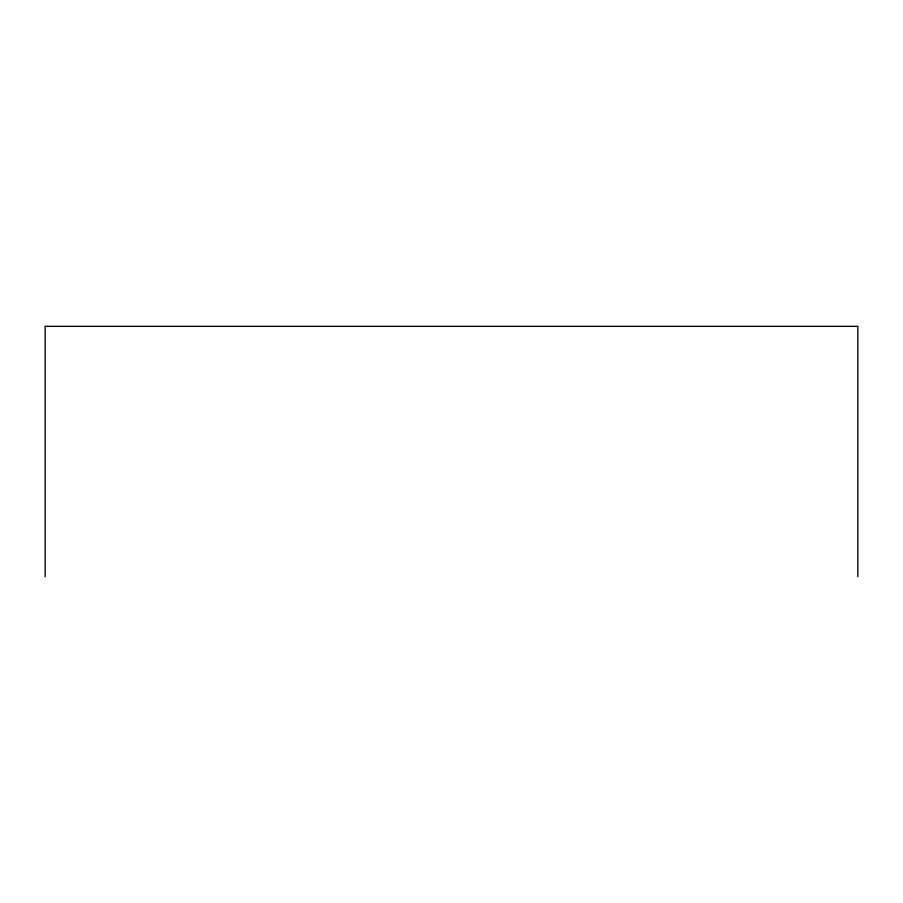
<?xml version="1.0" encoding="UTF-8"?>
<svg xmlns="http://www.w3.org/2000/svg" width="903" height="903" viewBox="0 0 903 903"><rect width="100%" height="100%" fill="white"/><g stroke="black" fill="none" stroke-linecap="round" stroke-linejoin="round"><path stroke-width="1.35" d="M857.85 576.656L857.85 326.344L45.15 326.344L45.15 576.656"/></g></svg>
